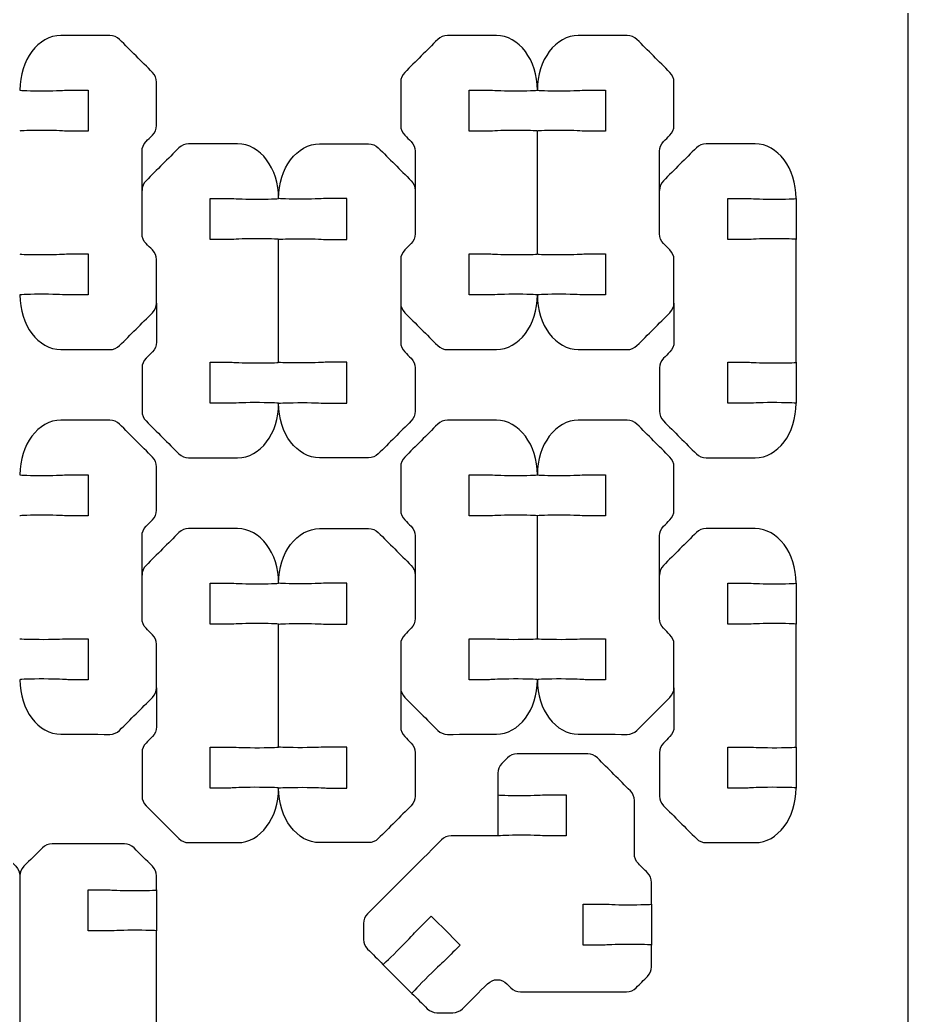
# Model space of a CAD drawing. Extents: x 0 to 400, y 230 to 450.
# Drawn here: x 200 to 265, y 297.5 to 370.4 of the extents above; entities that cross this region are included whole.
import ezdxf

# ---------------------------------------------------------------- set-up
doc = ezdxf.new("R2010")
doc.units = 0
doc.header["$MEASUREMENT"] = 0
doc.layers.add('DEFAULT', color=18, linetype='CONTINUOUS')

msp = doc.modelspace()

# ---------------------------------------------------------------- linework, layer by layer
at = {"layer": 'DEFAULT', "color": 1}
for points in [[(256.801, 357.329), (256.801, 354.329)], [(256.801, 345.331), (256.801, 342.331)], [(256.801, 329.155), (256.801, 326.155)], [(256.801, 317.157), (256.801, 314.157)], [(234.97, 313.656), (234.97, 310.656)], [(209.998, 306.691), (209.998, 303.691)], [(246.224, 305.655), (246.224, 302.655)], [(226.57, 301.239), (228.691, 299.118)]]:
    msp.add_lwpolyline(points, dxfattribs=at)
for points, knots in [([(135, 242), (135, 307.333), (135, 372.667), (135, 438), (135, 444.627), (140.372, 450), (147, 450), (182.333, 450), (217.667, 450), (253, 450), (259.628, 450), (265, 444.627), (265, 438), (265, 372.667), (265, 307.333), (265, 242), (265, 235.373), (259.628, 230), (253, 230), (217.667, 230), (182.333, 230), (147, 230), (140.372, 230), (135, 235.373), (135, 242)], [0, 0, 0, 0, 555.591, 555.591, 555.591, 556.591, 556.591, 556.591, 857.063, 857.063, 857.063, 858.063, 858.063, 858.063, 1413.654, 1413.654, 1413.654, 1414.654, 1414.654, 1414.654, 1715.126, 1715.126, 1715.126, 1716.126, 1716.126, 1716.126, 1716.126]), ([(200, 353.267), (200, 353.239), (200.783, 353.217), (201.75, 353.217), (202.716, 353.217), (203.288, 353.267), (203.5, 353.267), (203.999, 353.267), (204.499, 353.267), (204.999, 353.267), (204.999, 352.266), (204.999, 351.265), (204.999, 350.265), (204.499, 350.265), (203.999, 350.265), (203.5, 350.265), (203.288, 350.265), (202.716, 350.314), (201.75, 350.314), (200.783, 350.314), (200, 350.293), (200, 350.265), (200, 348.053), (201.341, 346.268), (202.999, 346.264), (203.876, 346.264), (205.519, 346.261), (206.585, 346.261), (206.85, 346.261), (207.105, 346.366), (207.292, 346.554), (208.096, 347.358), (208.901, 348.162), (209.705, 348.966), (209.892, 349.154), (209.998, 349.408), (209.998, 349.673), (209.998, 350.733), (209.998, 351.793), (209.998, 352.853), (209.998, 353.118), (209.892, 353.372), (209.705, 353.56), (209.546, 353.718), (209.387, 353.877), (209.229, 354.036), (209.041, 354.223), (208.936, 354.478), (208.936, 354.743), (208.936, 356.757), (208.936, 358.772), (208.936, 360.787), (208.936, 361.052), (209.041, 361.306), (209.229, 361.494), (209.387, 361.652), (209.546, 361.811), (209.705, 361.97), (209.892, 362.157), (209.998, 362.412), (209.998, 362.677), (209.998, 363.735), (209.998, 364.794), (209.998, 365.853), (209.998, 366.118), (209.892, 366.372), (209.705, 366.56), (208.901, 367.364), (208.096, 368.168), (207.292, 368.973), (207.105, 369.16), (206.85, 369.265), (206.585, 369.265), (205.389, 369.265), (204.194, 369.265), (202.999, 369.265), (201.341, 369.265), (200, 367.477), (200, 365.265), (200, 365.237), (200.783, 365.215), (201.75, 365.215), (202.716, 365.215), (203.288, 365.265), (203.5, 365.265), (203.999, 365.265), (204.499, 365.265), (204.999, 365.265), (204.999, 364.264), (204.999, 363.263), (204.999, 362.263), (204.499, 362.263), (203.999, 362.263), (203.5, 362.263), (203.288, 362.263), (202.716, 362.312), (201.75, 362.312), (200.783, 362.312), (200, 362.291), (200, 362.263)], [0, 0, 0, 0, 1, 1, 1, 2, 2, 2, 6.25, 6.25, 6.25, 14.76, 14.76, 14.76, 19.01, 19.01, 19.01, 20.01, 20.01, 20.01, 21.01, 21.01, 21.01, 22.01, 22.01, 22.01, 23.01, 23.01, 23.01, 24.01, 24.01, 24.01, 33.681807, 33.681807, 33.681807, 34.681807, 34.681807, 34.681807, 43.693807, 43.693807, 43.693807, 44.693807, 44.693807, 44.693807, 46.602995, 46.602995, 46.602995, 47.602995, 47.602995, 47.602995, 64.734995, 64.734995, 64.734995, 65.734995, 65.734995, 65.734995, 67.644183, 67.644183, 67.644183, 68.644183, 68.644183, 68.644183, 77.646183, 77.646183, 77.646183, 78.646183, 78.646183, 78.646183, 88.319404, 88.319404, 88.319404, 89.319404, 89.319404, 89.319404, 99.485404, 99.485404, 99.485404, 100.485404, 100.485404, 100.485404, 101.485404, 101.485404, 101.485404, 102.485404, 102.485404, 102.485404, 106.735404, 106.735404, 106.735404, 115.245404, 115.245404, 115.245404, 119.495404, 119.495404, 119.495404, 120.495404, 120.495404, 120.495404, 121.495404, 121.495404, 121.495404, 121.495404]), ([(230.575, 368.972), (230.763, 369.16), (231.017, 369.265), (231.282, 369.265), (232.478, 369.265), (233.673, 369.265), (234.868, 369.265), (236.526, 369.265), (237.867, 367.477), (237.867, 365.265), (237.867, 365.237), (237.084, 365.215), (236.117, 365.215), (235.151, 365.215), (234.579, 365.265), (234.367, 365.265), (233.868, 365.265), (233.368, 365.265), (232.868, 365.265), (232.868, 364.264), (232.868, 363.263), (232.868, 362.263), (233.368, 362.263), (233.868, 362.263), (234.367, 362.263), (234.579, 362.263), (235.151, 362.312), (236.117, 362.312), (237.084, 362.312), (237.867, 362.291), (237.867, 362.263), (237.867, 359.264), (237.867, 356.265), (237.867, 353.267), (237.867, 353.239), (237.084, 353.217), (236.117, 353.217), (235.151, 353.217), (234.579, 353.267), (234.367, 353.267), (233.868, 353.267), (233.368, 353.267), (232.868, 353.267), (232.868, 352.266), (232.868, 351.265), (232.868, 350.265), (233.368, 350.265), (233.868, 350.265), (234.367, 350.265), (234.579, 350.265), (235.151, 350.314), (236.117, 350.314), (237.084, 350.314), (237.867, 350.293), (237.867, 350.265), (237.867, 348.053), (236.526, 346.268), (234.868, 346.264), (233.991, 346.264), (232.348, 346.261), (231.282, 346.261), (231.017, 346.261), (230.763, 346.366), (230.575, 346.554), (229.771, 347.358), (228.967, 348.162), (228.162, 348.966), (227.975, 349.154), (227.869, 349.408), (227.869, 349.673), (227.869, 350.733), (227.869, 351.793), (227.869, 352.853), (227.869, 353.118), (227.975, 353.372), (228.162, 353.56), (228.321, 353.718), (228.48, 353.877), (228.638, 354.036), (228.826, 354.223), (228.931, 354.477), (228.931, 354.743), (228.931, 356.757), (228.931, 358.772), (228.931, 360.787), (228.931, 361.052), (228.826, 361.306), (228.638, 361.494), (228.48, 361.652), (228.321, 361.811), (228.162, 361.97), (227.975, 362.157), (227.869, 362.411), (227.869, 362.677), (227.869, 363.735), (227.869, 364.794), (227.869, 365.852), (227.869, 366.118), (227.975, 366.372), (228.162, 366.56), (228.967, 367.364), (229.771, 368.168), (230.575, 368.972)], [9.671807, 9.671807, 9.671807, 9.671807, 10.671807, 10.671807, 10.671807, 20.837807, 20.837807, 20.837807, 21.837807, 21.837807, 21.837807, 22.837807, 22.837807, 22.837807, 23.837807, 23.837807, 23.837807, 28.087807, 28.087807, 28.087807, 36.597807, 36.597807, 36.597807, 40.847807, 40.847807, 40.847807, 41.847807, 41.847807, 41.847807, 42.847807, 42.847807, 42.847807, 68.347807, 68.347807, 68.347807, 69.347807, 69.347807, 69.347807, 70.347807, 70.347807, 70.347807, 74.597807, 74.597807, 74.597807, 83.107807, 83.107807, 83.107807, 87.357807, 87.357807, 87.357807, 88.357807, 88.357807, 88.357807, 89.357807, 89.357807, 89.357807, 90.357807, 90.357807, 90.357807, 91.357807, 91.357807, 91.357807, 92.357807, 92.357807, 92.357807, 102.029613, 102.029613, 102.029613, 103.029613, 103.029613, 103.029613, 112.041613, 112.041613, 112.041613, 113.041613, 113.041613, 113.041613, 114.950094, 114.950094, 114.950094, 115.950094, 115.950094, 115.950094, 133.082094, 133.082094, 133.082094, 134.082094, 134.082094, 134.082094, 135.990576, 135.990576, 135.990576, 136.990576, 136.990576, 136.990576, 145.992576, 145.992576, 145.992576, 146.992576, 146.992576, 146.992576, 156.664382, 156.664382, 156.664382, 156.664382]), ([(237.867, 353.267), (237.867, 353.239), (238.65, 353.217), (239.617, 353.217), (240.584, 353.217), (241.155, 353.267), (241.367, 353.267), (241.866, 353.267), (242.366, 353.267), (242.866, 353.267), (242.866, 352.266), (242.866, 351.265), (242.866, 350.265), (242.366, 350.265), (241.866, 350.265), (241.367, 350.265), (241.155, 350.265), (240.584, 350.314), (239.617, 350.314), (238.65, 350.314), (237.867, 350.293), (237.867, 350.265), (237.867, 348.053), (239.208, 346.268), (240.866, 346.264), (241.743, 346.264), (243.386, 346.261), (244.452, 346.261), (244.717, 346.261), (244.972, 346.366), (245.159, 346.554), (245.964, 347.358), (246.768, 348.162), (247.572, 348.966), (247.759, 349.154), (247.865, 349.408), (247.865, 349.673), (247.865, 350.733), (247.865, 351.793), (247.865, 352.853), (247.865, 353.118), (247.759, 353.372), (247.572, 353.56), (247.413, 353.718), (247.255, 353.877), (247.096, 354.036), (246.908, 354.223), (246.803, 354.478), (246.803, 354.743), (246.803, 356.757), (246.803, 358.772), (246.803, 360.787), (246.803, 361.052), (246.908, 361.306), (247.096, 361.494), (247.255, 361.652), (247.413, 361.811), (247.572, 361.97), (247.759, 362.157), (247.865, 362.412), (247.865, 362.677), (247.865, 363.735), (247.865, 364.794), (247.865, 365.853), (247.865, 366.118), (247.759, 366.372), (247.572, 366.56), (246.768, 367.364), (245.963, 368.168), (245.159, 368.973), (244.972, 369.16), (244.717, 369.265), (244.452, 369.265), (243.257, 369.265), (242.061, 369.265), (240.866, 369.265), (239.208, 369.265), (237.867, 367.477), (237.867, 365.265), (237.867, 365.237), (238.65, 365.215), (239.617, 365.215), (240.584, 365.215), (241.155, 365.265), (241.367, 365.265), (241.866, 365.265), (242.366, 365.265), (242.866, 365.265), (242.866, 364.264), (242.866, 363.263), (242.866, 362.263), (242.366, 362.263), (241.866, 362.263), (241.367, 362.263), (241.155, 362.263), (240.584, 362.312), (239.617, 362.312), (238.65, 362.312), (237.867, 362.291), (237.867, 362.263)], [0, 0, 0, 0, 1, 1, 1, 2, 2, 2, 6.25, 6.25, 6.25, 14.76, 14.76, 14.76, 19.01, 19.01, 19.01, 20.01, 20.01, 20.01, 21.01, 21.01, 21.01, 22.01, 22.01, 22.01, 23.01, 23.01, 23.01, 24.01, 24.01, 24.01, 33.681807, 33.681807, 33.681807, 34.681807, 34.681807, 34.681807, 43.693807, 43.693807, 43.693807, 44.693807, 44.693807, 44.693807, 46.602995, 46.602995, 46.602995, 47.602995, 47.602995, 47.602995, 64.734995, 64.734995, 64.734995, 65.734995, 65.734995, 65.734995, 67.644183, 67.644183, 67.644183, 68.644183, 68.644183, 68.644183, 77.646183, 77.646183, 77.646183, 78.646183, 78.646183, 78.646183, 88.319404, 88.319404, 88.319404, 89.319404, 89.319404, 89.319404, 99.485404, 99.485404, 99.485404, 100.485404, 100.485404, 100.485404, 101.485404, 101.485404, 101.485404, 102.485404, 102.485404, 102.485404, 106.735404, 106.735404, 106.735404, 115.245404, 115.245404, 115.245404, 119.495404, 119.495404, 119.495404, 120.495404, 120.495404, 120.495404, 121.495404, 121.495404, 121.495404, 121.495404]), ([(218.934, 354.329), (218.934, 354.357), (218.15, 354.378), (217.184, 354.378), (216.217, 354.378), (215.646, 354.329), (215.434, 354.329), (214.559, 354.329), (213.935, 354.329), (213.935, 354.329), (213.935, 355.329), (213.935, 356.33), (213.935, 357.331), (213.935, 357.331), (214.559, 357.331), (215.434, 357.331), (215.646, 357.331), (216.217, 357.281), (217.184, 357.281), (218.15, 357.281), (218.934, 357.303), (218.934, 357.331), (218.934, 359.543), (217.593, 361.328), (215.935, 361.331), (215.058, 361.331), (213.414, 361.334), (212.349, 361.335), (212.084, 361.335), (211.829, 361.229), (211.641, 361.042), (210.837, 360.238), (210.033, 359.433), (209.229, 358.629), (209.041, 358.442), (208.936, 358.187), (208.936, 357.922)], [0, 0, 0, 0, 1, 1, 1, 2, 2, 2, 3, 3, 3, 11.51, 11.51, 11.51, 12.51, 12.51, 12.51, 13.51, 13.51, 13.51, 14.51, 14.51, 14.51, 15.51, 15.51, 15.51, 16.51, 16.51, 16.51, 17.51, 17.51, 17.51, 27.181807, 27.181807, 27.181807, 28.181807, 28.181807, 28.181807, 28.181807]), ([(227.869, 349.673), (227.869, 348.719), (227.869, 347.764), (227.869, 346.809), (227.869, 346.544), (227.975, 346.289), (228.162, 346.102), (228.321, 345.943), (228.48, 345.784), (228.638, 345.626), (228.826, 345.438), (228.931, 345.184), (228.931, 344.919), (228.931, 343.86), (228.931, 342.802), (228.931, 341.743), (228.931, 341.478), (228.826, 341.223), (228.638, 341.036), (227.834, 340.232), (227.03, 339.427), (226.225, 338.623), (226.038, 338.436), (225.784, 338.33), (225.519, 338.33), (224.323, 338.33), (223.128, 338.33), (221.932, 338.33), (220.274, 338.33), (218.934, 340.119), (218.934, 342.331), (218.934, 342.359), (219.717, 342.38), (220.683, 342.38), (221.65, 342.38), (222.221, 342.331), (222.433, 342.331), (223.308, 342.331), (223.932, 342.331), (223.932, 342.331), (223.932, 343.331), (223.932, 344.332), (223.932, 345.333), (223.932, 345.333), (223.308, 345.333), (222.433, 345.333), (222.221, 345.333), (221.65, 345.284), (220.683, 345.284), (219.717, 345.284), (218.934, 345.305), (218.934, 345.333), (218.934, 348.332), (218.934, 351.33), (218.934, 354.329), (218.934, 354.357), (219.717, 354.378), (220.683, 354.378), (221.65, 354.378), (222.221, 354.329), (222.433, 354.329), (223.308, 354.329), (223.932, 354.329), (223.932, 354.329), (223.932, 355.329), (223.932, 356.33), (223.932, 357.331), (223.932, 357.331), (223.308, 357.331), (222.433, 357.331), (222.221, 357.331), (221.65, 357.281), (220.683, 357.281), (219.717, 357.281), (218.934, 357.303), (218.934, 357.331), (218.934, 359.543), (220.274, 361.328), (221.932, 361.331), (222.81, 361.331), (224.453, 361.334), (225.518, 361.335), (225.784, 361.335), (226.038, 361.229), (226.226, 361.042), (227.03, 360.238), (227.834, 359.433), (228.638, 358.629), (228.826, 358.442), (228.931, 358.187), (228.931, 357.922)], [0, 0, 0, 0, 8.12, 8.12, 8.12, 9.12, 9.12, 9.12, 11.029188, 11.029188, 11.029188, 12.029188, 12.029188, 12.029188, 21.031188, 21.031188, 21.031188, 22.031188, 22.031188, 22.031188, 31.704409, 31.704409, 31.704409, 32.704409, 32.704409, 32.704409, 42.870409, 42.870409, 42.870409, 43.870409, 43.870409, 43.870409, 44.870409, 44.870409, 44.870409, 45.870409, 45.870409, 45.870409, 46.870409, 46.870409, 46.870409, 55.380409, 55.380409, 55.380409, 56.380409, 56.380409, 56.380409, 57.380409, 57.380409, 57.380409, 58.380409, 58.380409, 58.380409, 83.880409, 83.880409, 83.880409, 84.880409, 84.880409, 84.880409, 85.880409, 85.880409, 85.880409, 86.880409, 86.880409, 86.880409, 95.390409, 95.390409, 95.390409, 96.390409, 96.390409, 96.390409, 97.390409, 97.390409, 97.390409, 98.390409, 98.390409, 98.390409, 99.390409, 99.390409, 99.390409, 100.390409, 100.390409, 100.390409, 101.390409, 101.390409, 101.390409, 111.062216, 111.062216, 111.062216, 112.062216, 112.062216, 112.062216, 112.062216]), ([(247.865, 349.673), (247.865, 348.719), (247.865, 347.764), (247.865, 346.809), (247.865, 346.544), (247.759, 346.289), (247.572, 346.102), (247.413, 345.943), (247.255, 345.784), (247.096, 345.626), (246.908, 345.438), (246.803, 345.184), (246.803, 344.919), (246.803, 343.86), (246.803, 342.802), (246.803, 341.743), (246.803, 341.478), (246.908, 341.223), (247.096, 341.036), (247.9, 340.232), (248.704, 339.427), (249.509, 338.623), (249.696, 338.436), (249.95, 338.33), (250.216, 338.33), (251.411, 338.33), (252.607, 338.33), (253.802, 338.33), (255.46, 338.33), (256.801, 340.119), (256.801, 342.331), (256.801, 342.359), (256.018, 342.38), (255.051, 342.38), (254.084, 342.38), (253.513, 342.331), (253.301, 342.331), (252.426, 342.331), (251.802, 342.331), (251.802, 342.331), (251.802, 343.331), (251.802, 344.332), (251.802, 345.333), (251.802, 345.333), (252.426, 345.333), (253.301, 345.333), (253.513, 345.333), (254.084, 345.284), (255.051, 345.284), (256.018, 345.284), (256.801, 345.305), (256.801, 345.333), (256.801, 348.332), (256.801, 351.33), (256.801, 354.329), (256.801, 354.357), (256.018, 354.378), (255.051, 354.378), (254.084, 354.378), (253.513, 354.329), (253.301, 354.329), (252.426, 354.329), (251.802, 354.329), (251.802, 354.329), (251.802, 355.329), (251.802, 356.33), (251.802, 357.331), (251.802, 357.331), (252.426, 357.331), (253.301, 357.331), (253.513, 357.331), (254.084, 357.281), (255.051, 357.281), (256.018, 357.281), (256.801, 357.303), (256.801, 357.331), (256.801, 359.543), (255.46, 361.328), (253.802, 361.331), (252.925, 361.331), (251.282, 361.334), (250.216, 361.335), (249.951, 361.335), (249.696, 361.229), (249.508, 361.042), (248.704, 360.238), (247.9, 359.433), (247.096, 358.629), (246.908, 358.442), (246.803, 358.187), (246.803, 357.922)], [0, 0, 0, 0, 8.12, 8.12, 8.12, 9.12, 9.12, 9.12, 11.029188, 11.029188, 11.029188, 12.029188, 12.029188, 12.029188, 21.031188, 21.031188, 21.031188, 22.031188, 22.031188, 22.031188, 31.704409, 31.704409, 31.704409, 32.704409, 32.704409, 32.704409, 42.870409, 42.870409, 42.870409, 43.870409, 43.870409, 43.870409, 44.870409, 44.870409, 44.870409, 45.870409, 45.870409, 45.870409, 46.870409, 46.870409, 46.870409, 55.380409, 55.380409, 55.380409, 56.380409, 56.380409, 56.380409, 57.380409, 57.380409, 57.380409, 58.380409, 58.380409, 58.380409, 83.880409, 83.880409, 83.880409, 84.880409, 84.880409, 84.880409, 85.880409, 85.880409, 85.880409, 86.880409, 86.880409, 86.880409, 95.390409, 95.390409, 95.390409, 96.390409, 96.390409, 96.390409, 97.390409, 97.390409, 97.390409, 98.390409, 98.390409, 98.390409, 99.390409, 99.390409, 99.390409, 100.390409, 100.390409, 100.390409, 101.390409, 101.390409, 101.390409, 111.062216, 111.062216, 111.062216, 112.062216, 112.062216, 112.062216, 112.062216]), ([(209.998, 349.673), (209.998, 348.719), (209.998, 347.764), (209.998, 346.809), (209.998, 346.544), (209.892, 346.289), (209.705, 346.102), (209.546, 345.943), (209.387, 345.784), (209.229, 345.626), (209.041, 345.438), (208.936, 345.184), (208.936, 344.919), (208.936, 343.86), (208.936, 342.802), (208.936, 341.743), (208.936, 341.478), (209.041, 341.223), (209.229, 341.036), (210.033, 340.232), (210.837, 339.427), (211.642, 338.623), (211.829, 338.436), (212.083, 338.33), (212.349, 338.33), (213.544, 338.33), (214.74, 338.33), (215.935, 338.33), (217.593, 338.33), (218.934, 340.119), (218.934, 342.331), (218.934, 342.359), (218.15, 342.38), (217.184, 342.38), (216.217, 342.38), (215.646, 342.331), (215.434, 342.331), (214.559, 342.331), (213.935, 342.331), (213.935, 342.331), (213.935, 343.331), (213.935, 344.332), (213.935, 345.333), (213.935, 345.333), (214.559, 345.333), (215.434, 345.333), (215.646, 345.333), (216.217, 345.284), (217.184, 345.284), (218.15, 345.284), (218.934, 345.305), (218.934, 345.333)], [0, 0, 0, 0, 8.12, 8.12, 8.12, 9.12, 9.12, 9.12, 11.029188, 11.029188, 11.029188, 12.029188, 12.029188, 12.029188, 21.031188, 21.031188, 21.031188, 22.031188, 22.031188, 22.031188, 31.704409, 31.704409, 31.704409, 32.704409, 32.704409, 32.704409, 42.870409, 42.870409, 42.870409, 43.870409, 43.870409, 43.870409, 44.870409, 44.870409, 44.870409, 45.870409, 45.870409, 45.870409, 46.870409, 46.870409, 46.870409, 55.380409, 55.380409, 55.380409, 56.380409, 56.380409, 56.380409, 57.380409, 57.380409, 57.380409, 58.380409, 58.380409, 58.380409, 58.380409]), ([(200, 325.093), (200, 325.065), (200.783, 325.044), (201.75, 325.044), (202.716, 325.044), (203.288, 325.093), (203.5, 325.093), (203.999, 325.093), (204.499, 325.093), (204.999, 325.093), (204.999, 324.093), (204.999, 323.092), (204.999, 322.091), (204.499, 322.091), (203.999, 322.091), (203.5, 322.091), (203.288, 322.091), (202.716, 322.141), (201.75, 322.141), (200.783, 322.141), (200, 322.119), (200, 322.091), (200, 319.879), (201.341, 318.094), (202.999, 318.091), (203.876, 318.091), (205.519, 318.088), (206.585, 318.087), (206.85, 318.087), (207.105, 318.193), (207.292, 318.38), (208.096, 319.185), (208.901, 319.989), (209.705, 320.793), (209.892, 320.98), (209.998, 321.235), (209.998, 321.5), (209.998, 322.56), (209.998, 323.619), (209.998, 324.679), (209.998, 324.944), (209.892, 325.199), (209.705, 325.386), (209.546, 325.545), (209.387, 325.704), (209.229, 325.862), (209.041, 326.05), (208.936, 326.304), (208.936, 326.569), (208.936, 328.584), (208.936, 330.599), (208.936, 332.613), (208.936, 332.878), (209.041, 333.133), (209.229, 333.32), (209.387, 333.479), (209.546, 333.638), (209.705, 333.796), (209.892, 333.984), (209.998, 334.238), (209.998, 334.503), (209.998, 335.562), (209.998, 336.62), (209.998, 337.679), (209.998, 337.944), (209.892, 338.199), (209.705, 338.386), (208.901, 339.19), (208.096, 339.995), (207.292, 340.799), (207.105, 340.986), (206.85, 341.092), (206.585, 341.092), (205.389, 341.092), (204.194, 341.092), (202.999, 341.092), (201.341, 341.092), (200, 339.303), (200, 337.091), (200, 337.063), (200.783, 337.042), (201.75, 337.042), (202.716, 337.042), (203.288, 337.091), (203.5, 337.091), (203.999, 337.091), (204.499, 337.091), (204.999, 337.091), (204.999, 336.091), (204.999, 335.09), (204.999, 334.089), (204.499, 334.089), (203.999, 334.089), (203.5, 334.089), (203.288, 334.089), (202.716, 334.139), (201.75, 334.139), (200.783, 334.139), (200, 334.117), (200, 334.089)], [0, 0, 0, 0, 1, 1, 1, 2, 2, 2, 6.25, 6.25, 6.25, 14.76, 14.76, 14.76, 19.01, 19.01, 19.01, 20.01, 20.01, 20.01, 21.01, 21.01, 21.01, 22.01, 22.01, 22.01, 23.01, 23.01, 23.01, 24.01, 24.01, 24.01, 33.681807, 33.681807, 33.681807, 34.681807, 34.681807, 34.681807, 43.693807, 43.693807, 43.693807, 44.693807, 44.693807, 44.693807, 46.602995, 46.602995, 46.602995, 47.602995, 47.602995, 47.602995, 64.734995, 64.734995, 64.734995, 65.734995, 65.734995, 65.734995, 67.644183, 67.644183, 67.644183, 68.644183, 68.644183, 68.644183, 77.646183, 77.646183, 77.646183, 78.646183, 78.646183, 78.646183, 88.319404, 88.319404, 88.319404, 89.319404, 89.319404, 89.319404, 99.485404, 99.485404, 99.485404, 100.485404, 100.485404, 100.485404, 101.485404, 101.485404, 101.485404, 102.485404, 102.485404, 102.485404, 106.735404, 106.735404, 106.735404, 115.245404, 115.245404, 115.245404, 119.495404, 119.495404, 119.495404, 120.495404, 120.495404, 120.495404, 121.495404, 121.495404, 121.495404, 121.495404]), ([(230.575, 340.799), (230.763, 340.987), (231.017, 341.092), (231.282, 341.092), (232.478, 341.092), (233.673, 341.092), (234.868, 341.092), (236.526, 341.092), (237.867, 339.303), (237.867, 337.091), (237.867, 337.063), (237.084, 337.042), (236.117, 337.042), (235.151, 337.042), (234.579, 337.091), (234.367, 337.091), (233.868, 337.091), (233.368, 337.091), (232.868, 337.091), (232.868, 336.091), (232.868, 335.09), (232.868, 334.089), (233.368, 334.089), (233.868, 334.089), (234.367, 334.089), (234.579, 334.089), (235.151, 334.138), (236.117, 334.138), (237.084, 334.138), (237.867, 334.117), (237.867, 334.089), (237.867, 331.09), (237.867, 328.092), (237.867, 325.093), (237.867, 325.065), (237.084, 325.044), (236.117, 325.044), (235.151, 325.044), (234.579, 325.093), (234.367, 325.093), (233.868, 325.093), (233.368, 325.093), (232.868, 325.093), (232.868, 324.093), (232.868, 323.092), (232.868, 322.091), (233.368, 322.091), (233.868, 322.091), (234.367, 322.091), (234.579, 322.091), (235.151, 322.141), (236.117, 322.141), (237.084, 322.141), (237.867, 322.119), (237.867, 322.091), (237.867, 319.879), (236.526, 318.094), (234.868, 318.091), (233.991, 318.091), (232.348, 318.088), (231.282, 318.087), (231.017, 318.087), (230.763, 318.193), (230.575, 318.38), (229.771, 319.184), (228.967, 319.989), (228.162, 320.793), (227.975, 320.981), (227.869, 321.235), (227.869, 321.5), (227.869, 322.56), (227.869, 323.619), (227.869, 324.679), (227.869, 324.944), (227.975, 325.199), (228.162, 325.386), (228.321, 325.545), (228.48, 325.704), (228.638, 325.862), (228.826, 326.05), (228.931, 326.304), (228.931, 326.569), (228.931, 328.584), (228.931, 330.598), (228.931, 332.613), (228.931, 332.878), (228.826, 333.133), (228.638, 333.32), (228.48, 333.479), (228.321, 333.638), (228.162, 333.796), (227.975, 333.984), (227.869, 334.238), (227.869, 334.503), (227.869, 335.562), (227.869, 336.62), (227.869, 337.679), (227.869, 337.944), (227.975, 338.199), (228.162, 338.386), (228.967, 339.19), (229.771, 339.995), (230.575, 340.799)], [9.671807, 9.671807, 9.671807, 9.671807, 10.671807, 10.671807, 10.671807, 20.837807, 20.837807, 20.837807, 21.837807, 21.837807, 21.837807, 22.837807, 22.837807, 22.837807, 23.837807, 23.837807, 23.837807, 28.087807, 28.087807, 28.087807, 36.597807, 36.597807, 36.597807, 40.847807, 40.847807, 40.847807, 41.847807, 41.847807, 41.847807, 42.847807, 42.847807, 42.847807, 68.347807, 68.347807, 68.347807, 69.347807, 69.347807, 69.347807, 70.347807, 70.347807, 70.347807, 74.597807, 74.597807, 74.597807, 83.107807, 83.107807, 83.107807, 87.357807, 87.357807, 87.357807, 88.357807, 88.357807, 88.357807, 89.357807, 89.357807, 89.357807, 90.357807, 90.357807, 90.357807, 91.357807, 91.357807, 91.357807, 92.357807, 92.357807, 92.357807, 102.029613, 102.029613, 102.029613, 103.029613, 103.029613, 103.029613, 112.041613, 112.041613, 112.041613, 113.041613, 113.041613, 113.041613, 114.950094, 114.950094, 114.950094, 115.950094, 115.950094, 115.950094, 133.082094, 133.082094, 133.082094, 134.082094, 134.082094, 134.082094, 135.990576, 135.990576, 135.990576, 136.990576, 136.990576, 136.990576, 145.992576, 145.992576, 145.992576, 146.992576, 146.992576, 146.992576, 156.664382, 156.664382, 156.664382, 156.664382]), ([(237.867, 325.093), (237.867, 325.065), (238.65, 325.044), (239.617, 325.044), (240.584, 325.044), (241.155, 325.093), (241.367, 325.093), (241.866, 325.093), (242.366, 325.093), (242.866, 325.093), (242.866, 324.093), (242.866, 323.092), (242.866, 322.091), (242.366, 322.091), (241.866, 322.091), (241.367, 322.091), (241.155, 322.091), (240.584, 322.141), (239.617, 322.141), (238.65, 322.141), (237.867, 322.119), (237.867, 322.091), (237.867, 319.879), (239.208, 318.094), (240.866, 318.091), (241.743, 318.091), (243.386, 318.088), (244.452, 318.087), (244.717, 318.087), (244.972, 318.193), (245.159, 318.38), (245.964, 319.185), (246.768, 319.989), (247.572, 320.793), (247.759, 320.98), (247.865, 321.235), (247.865, 321.5), (247.865, 322.56), (247.865, 323.619), (247.865, 324.679), (247.865, 324.944), (247.759, 325.199), (247.572, 325.386), (247.413, 325.545), (247.255, 325.704), (247.096, 325.862), (246.908, 326.05), (246.803, 326.304), (246.803, 326.569), (246.803, 328.584), (246.803, 330.599), (246.803, 332.613), (246.803, 332.878), (246.908, 333.133), (247.096, 333.32), (247.255, 333.479), (247.413, 333.638), (247.572, 333.796), (247.759, 333.984), (247.865, 334.238), (247.865, 334.503), (247.865, 335.562), (247.865, 336.62), (247.865, 337.679), (247.865, 337.944), (247.759, 338.199), (247.572, 338.386), (246.768, 339.19), (245.963, 339.995), (245.159, 340.799), (244.972, 340.986), (244.717, 341.092), (244.452, 341.092), (243.257, 341.092), (242.061, 341.092), (240.866, 341.092), (239.208, 341.092), (237.867, 339.303), (237.867, 337.091), (237.867, 337.063), (238.65, 337.042), (239.617, 337.042), (240.584, 337.042), (241.155, 337.091), (241.367, 337.091), (241.866, 337.091), (242.366, 337.091), (242.866, 337.091), (242.866, 336.091), (242.866, 335.09), (242.866, 334.089), (242.366, 334.089), (241.866, 334.089), (241.367, 334.089), (241.155, 334.089), (240.584, 334.139), (239.617, 334.139), (238.65, 334.139), (237.867, 334.117), (237.867, 334.089)], [0, 0, 0, 0, 1, 1, 1, 2, 2, 2, 6.25, 6.25, 6.25, 14.76, 14.76, 14.76, 19.01, 19.01, 19.01, 20.01, 20.01, 20.01, 21.01, 21.01, 21.01, 22.01, 22.01, 22.01, 23.01, 23.01, 23.01, 24.01, 24.01, 24.01, 33.681807, 33.681807, 33.681807, 34.681807, 34.681807, 34.681807, 43.693807, 43.693807, 43.693807, 44.693807, 44.693807, 44.693807, 46.602995, 46.602995, 46.602995, 47.602995, 47.602995, 47.602995, 64.734995, 64.734995, 64.734995, 65.734995, 65.734995, 65.734995, 67.644183, 67.644183, 67.644183, 68.644183, 68.644183, 68.644183, 77.646183, 77.646183, 77.646183, 78.646183, 78.646183, 78.646183, 88.319404, 88.319404, 88.319404, 89.319404, 89.319404, 89.319404, 99.485404, 99.485404, 99.485404, 100.485404, 100.485404, 100.485404, 101.485404, 101.485404, 101.485404, 102.485404, 102.485404, 102.485404, 106.735404, 106.735404, 106.735404, 115.245404, 115.245404, 115.245404, 119.495404, 119.495404, 119.495404, 120.495404, 120.495404, 120.495404, 121.495404, 121.495404, 121.495404, 121.495404]), ([(218.934, 326.155), (218.934, 326.183), (218.15, 326.205), (217.184, 326.205), (216.217, 326.205), (215.646, 326.155), (215.434, 326.155), (214.559, 326.155), (213.935, 326.155), (213.935, 326.155), (213.935, 327.156), (213.935, 328.157), (213.935, 329.157), (213.935, 329.157), (214.559, 329.157), (215.434, 329.157), (215.646, 329.157), (216.217, 329.108), (217.184, 329.108), (218.15, 329.108), (218.934, 329.129), (218.934, 329.157), (218.934, 331.369), (217.593, 333.154), (215.935, 333.158), (215.058, 333.158), (213.414, 333.161), (212.349, 333.161), (212.084, 333.161), (211.829, 333.056), (211.641, 332.868), (210.837, 332.064), (210.033, 331.26), (209.229, 330.456), (209.041, 330.268), (208.936, 330.014), (208.936, 329.749)], [0, 0, 0, 0, 1, 1, 1, 2, 2, 2, 3, 3, 3, 11.51, 11.51, 11.51, 12.51, 12.51, 12.51, 13.51, 13.51, 13.51, 14.51, 14.51, 14.51, 15.51, 15.51, 15.51, 16.51, 16.51, 16.51, 17.51, 17.51, 17.51, 27.181807, 27.181807, 27.181807, 28.181807, 28.181807, 28.181807, 28.181807]), ([(227.869, 321.5), (227.869, 320.545), (227.869, 319.59), (227.869, 318.635), (227.869, 318.37), (227.975, 318.116), (228.162, 317.928), (228.321, 317.77), (228.48, 317.611), (228.638, 317.452), (228.826, 317.265), (228.931, 317.011), (228.931, 316.745), (228.931, 315.687), (228.931, 314.628), (228.931, 313.57), (228.931, 313.304), (228.826, 313.05), (228.638, 312.863), (227.834, 312.058), (227.03, 311.254), (226.225, 310.45), (226.038, 310.262), (225.784, 310.157), (225.519, 310.157), (224.323, 310.157), (223.128, 310.157), (221.932, 310.157), (220.274, 310.157), (218.934, 311.945), (218.934, 314.157), (218.934, 314.185), (219.717, 314.207), (220.683, 314.207), (221.65, 314.207), (222.221, 314.157), (222.433, 314.157), (223.308, 314.157), (223.932, 314.157), (223.932, 314.157), (223.932, 315.158), (223.932, 316.159), (223.932, 317.159), (223.932, 317.159), (223.308, 317.159), (222.433, 317.159), (222.221, 317.159), (221.65, 317.11), (220.683, 317.11), (219.717, 317.11), (218.934, 317.131), (218.934, 317.159), (218.934, 320.158), (218.934, 323.157), (218.934, 326.155), (218.934, 326.183), (219.717, 326.205), (220.683, 326.205), (221.65, 326.205), (222.221, 326.155), (222.433, 326.155), (223.308, 326.155), (223.932, 326.155), (223.932, 326.155), (223.932, 327.156), (223.932, 328.157), (223.932, 329.157), (223.932, 329.157), (223.308, 329.157), (222.433, 329.157), (222.221, 329.157), (221.65, 329.108), (220.683, 329.108), (219.717, 329.108), (218.934, 329.129), (218.934, 329.157), (218.934, 331.369), (220.274, 333.154), (221.932, 333.158), (222.81, 333.158), (224.453, 333.161), (225.518, 333.161), (225.784, 333.161), (226.038, 333.056), (226.226, 332.868), (227.03, 332.064), (227.834, 331.26), (228.638, 330.456), (228.826, 330.268), (228.931, 330.014), (228.931, 329.749)], [0, 0, 0, 0, 8.12, 8.12, 8.12, 9.12, 9.12, 9.12, 11.029188, 11.029188, 11.029188, 12.029188, 12.029188, 12.029188, 21.031188, 21.031188, 21.031188, 22.031188, 22.031188, 22.031188, 31.704409, 31.704409, 31.704409, 32.704409, 32.704409, 32.704409, 42.870409, 42.870409, 42.870409, 43.870409, 43.870409, 43.870409, 44.870409, 44.870409, 44.870409, 45.870409, 45.870409, 45.870409, 46.870409, 46.870409, 46.870409, 55.380409, 55.380409, 55.380409, 56.380409, 56.380409, 56.380409, 57.380409, 57.380409, 57.380409, 58.380409, 58.380409, 58.380409, 83.880409, 83.880409, 83.880409, 84.880409, 84.880409, 84.880409, 85.880409, 85.880409, 85.880409, 86.880409, 86.880409, 86.880409, 95.390409, 95.390409, 95.390409, 96.390409, 96.390409, 96.390409, 97.390409, 97.390409, 97.390409, 98.390409, 98.390409, 98.390409, 99.390409, 99.390409, 99.390409, 100.390409, 100.390409, 100.390409, 101.390409, 101.390409, 101.390409, 111.062216, 111.062216, 111.062216, 112.062216, 112.062216, 112.062216, 112.062216]), ([(247.865, 321.5), (247.865, 320.545), (247.865, 319.59), (247.865, 318.635), (247.865, 318.37), (247.759, 318.116), (247.572, 317.928), (247.413, 317.77), (247.255, 317.611), (247.096, 317.452), (246.908, 317.265), (246.803, 317.011), (246.803, 316.745), (246.803, 315.687), (246.803, 314.628), (246.803, 313.57), (246.803, 313.304), (246.908, 313.05), (247.096, 312.863), (247.9, 312.058), (248.704, 311.254), (249.509, 310.45), (249.696, 310.262), (249.95, 310.157), (250.216, 310.157), (251.411, 310.157), (252.607, 310.157), (253.802, 310.157), (255.46, 310.157), (256.801, 311.945), (256.801, 314.157), (256.801, 314.185), (256.018, 314.207), (255.051, 314.207), (254.084, 314.207), (253.513, 314.157), (253.301, 314.157), (252.426, 314.157), (251.802, 314.157), (251.802, 314.157), (251.802, 315.158), (251.802, 316.159), (251.802, 317.159), (251.802, 317.159), (252.426, 317.159), (253.301, 317.159), (253.513, 317.159), (254.084, 317.11), (255.051, 317.11), (256.018, 317.11), (256.801, 317.131), (256.801, 317.159), (256.801, 320.158), (256.801, 323.157), (256.801, 326.155), (256.801, 326.183), (256.018, 326.205), (255.051, 326.205), (254.084, 326.205), (253.513, 326.155), (253.301, 326.155), (252.426, 326.155), (251.802, 326.155), (251.802, 326.155), (251.802, 327.156), (251.802, 328.157), (251.802, 329.157), (251.802, 329.157), (252.426, 329.157), (253.301, 329.157), (253.513, 329.157), (254.084, 329.108), (255.051, 329.108), (256.018, 329.108), (256.801, 329.129), (256.801, 329.157), (256.801, 331.369), (255.46, 333.154), (253.802, 333.158), (252.925, 333.158), (251.282, 333.161), (250.216, 333.161), (249.951, 333.161), (249.696, 333.056), (249.508, 332.868), (248.704, 332.064), (247.9, 331.26), (247.096, 330.456), (246.908, 330.268), (246.803, 330.014), (246.803, 329.749)], [0, 0, 0, 0, 8.12, 8.12, 8.12, 9.12, 9.12, 9.12, 11.029188, 11.029188, 11.029188, 12.029188, 12.029188, 12.029188, 21.031188, 21.031188, 21.031188, 22.031188, 22.031188, 22.031188, 31.704409, 31.704409, 31.704409, 32.704409, 32.704409, 32.704409, 42.870409, 42.870409, 42.870409, 43.870409, 43.870409, 43.870409, 44.870409, 44.870409, 44.870409, 45.870409, 45.870409, 45.870409, 46.870409, 46.870409, 46.870409, 55.380409, 55.380409, 55.380409, 56.380409, 56.380409, 56.380409, 57.380409, 57.380409, 57.380409, 58.380409, 58.380409, 58.380409, 83.880409, 83.880409, 83.880409, 84.880409, 84.880409, 84.880409, 85.880409, 85.880409, 85.880409, 86.880409, 86.880409, 86.880409, 95.390409, 95.390409, 95.390409, 96.390409, 96.390409, 96.390409, 97.390409, 97.390409, 97.390409, 98.390409, 98.390409, 98.390409, 99.390409, 99.390409, 99.390409, 100.390409, 100.390409, 100.390409, 101.390409, 101.390409, 101.390409, 111.062216, 111.062216, 111.062216, 112.062216, 112.062216, 112.062216, 112.062216]), ([(209.998, 321.5), (209.998, 320.545), (209.998, 319.59), (209.998, 318.635), (209.998, 318.37), (209.892, 318.116), (209.705, 317.928), (209.546, 317.77), (209.387, 317.611), (209.229, 317.452), (209.041, 317.265), (208.936, 317.011), (208.936, 316.745), (208.936, 315.687), (208.936, 314.628), (208.936, 313.57), (208.936, 313.304), (209.041, 313.05), (209.229, 312.863), (210.033, 312.058), (210.837, 311.254), (211.642, 310.45), (211.829, 310.262), (212.083, 310.157), (212.349, 310.157), (213.544, 310.157), (214.74, 310.157), (215.935, 310.157), (217.593, 310.157), (218.934, 311.945), (218.934, 314.157), (218.934, 314.185), (218.15, 314.207), (217.184, 314.207), (216.217, 314.207), (215.646, 314.157), (215.434, 314.157), (214.559, 314.157), (213.935, 314.157), (213.935, 314.157), (213.935, 315.158), (213.935, 316.159), (213.935, 317.159), (213.935, 317.159), (214.559, 317.159), (215.434, 317.159), (215.646, 317.159), (216.217, 317.11), (217.184, 317.11), (218.15, 317.11), (218.934, 317.131), (218.934, 317.159)], [0, 0, 0, 0, 8.12, 8.12, 8.12, 9.12, 9.12, 9.12, 11.029188, 11.029188, 11.029188, 12.029188, 12.029188, 12.029188, 21.031188, 21.031188, 21.031188, 22.031188, 22.031188, 22.031188, 31.704409, 31.704409, 31.704409, 32.704409, 32.704409, 32.704409, 42.870409, 42.870409, 42.870409, 43.870409, 43.870409, 43.870409, 44.870409, 44.870409, 44.870409, 45.870409, 45.870409, 45.870409, 46.870409, 46.870409, 46.870409, 55.380409, 55.380409, 55.380409, 56.380409, 56.380409, 56.380409, 57.380409, 57.380409, 57.380409, 58.380409, 58.380409, 58.380409, 58.380409]), ([(241.222, 305.655), (241.222, 304.654), (241.222, 303.654), (241.222, 302.653), (241.722, 302.653), (242.223, 302.653), (242.724, 302.653), (242.936, 302.653), (243.508, 302.702), (244.474, 302.702), (245.441, 302.702), (246.224, 302.681), (246.224, 302.653), (246.224, 302.124), (246.224, 301.595), (246.224, 301.067), (246.224, 300.802), (246.118, 300.547), (245.931, 300.36), (245.655, 300.083), (245.378, 299.807), (245.102, 299.531), (244.915, 299.343), (244.66, 299.238), (244.395, 299.238), (241.809, 299.238), (239.223, 299.238), (236.637, 299.238), (236.372, 299.238), (236.117, 299.343), (235.93, 299.531), (235.833, 299.628), (235.736, 299.725), (235.638, 299.822), (235.248, 300.213), (234.615, 300.213), (234.224, 299.822), (233.616, 299.214), (233.007, 298.605), (232.399, 297.996), (232.211, 297.809), (231.957, 297.703), (231.692, 297.703), (231.301, 297.703), (230.91, 297.703), (230.52, 297.703), (230.254, 297.703), (230, 297.809), (229.812, 297.996), (229.438, 298.37), (229.065, 298.744), (228.687, 299.118), (228.687, 299.157), (229.22, 299.718), (229.89, 300.392), (230.575, 301.076), (231.012, 301.443), (231.164, 301.595), (231.517, 301.947), (231.869, 302.3), (232.222, 302.653), (231.515, 303.361), (230.809, 304.069), (230.102, 304.777), (230.102, 304.777), (229.657, 304.336), (229.04, 303.718), (228.892, 303.567), (228.522, 303.129), (227.837, 302.445), (227.17, 301.774), (226.606, 301.242), (226.567, 301.242), (226.193, 301.616), (225.819, 301.99), (225.445, 302.364), (225.258, 302.551), (225.152, 302.805), (225.152, 303.071), (225.152, 303.461), (225.152, 303.852), (225.152, 304.243), (225.152, 304.508), (225.258, 304.762), (225.445, 304.949), (227.249, 306.753), (229.053, 308.557), (230.857, 310.361), (231.044, 310.549), (231.299, 310.654), (231.564, 310.654), (232.699, 310.654), (233.835, 310.654), (234.97, 310.654), (235.118, 310.654), (235.753, 310.703), (236.72, 310.703), (237.687, 310.703), (238.258, 310.654), (238.47, 310.654), (238.97, 310.654), (239.469, 310.654), (239.969, 310.654), (239.969, 311.655), (239.969, 312.655), (239.969, 313.656), (239.469, 313.656), (238.97, 313.656), (238.47, 313.656), (238.258, 313.656), (237.687, 313.607), (236.72, 313.607), (235.753, 313.607), (234.97, 313.628), (234.97, 313.656), (234.97, 314.184), (234.97, 314.712), (234.97, 315.24), (234.97, 315.504), (235.075, 315.758), (235.262, 315.946), (235.4, 316.084), (235.538, 316.222), (235.675, 316.36), (235.863, 316.549), (236.118, 316.655), (236.384, 316.655), (238.108, 316.655), (239.831, 316.655), (241.555, 316.655), (241.821, 316.655), (242.075, 316.549), (242.262, 316.362), (243.067, 315.557), (243.871, 314.753), (244.675, 313.949), (244.863, 313.762), (244.968, 313.507), (244.968, 313.242), (244.968, 311.936), (244.968, 310.631), (244.968, 309.325), (244.968, 309.06), (245.073, 308.806), (245.261, 308.618), (245.484, 308.395), (245.708, 308.172), (245.931, 307.948), (246.118, 307.761), (246.224, 307.506), (246.224, 307.241), (246.224, 306.712), (246.224, 306.184), (246.224, 305.655), (246.224, 305.627), (245.441, 305.606), (244.474, 305.606), (243.508, 305.606), (242.936, 305.655), (242.724, 305.655), (242.223, 305.655), (241.722, 305.655), (241.222, 305.655)], [4.26, 4.26, 4.26, 4.26, 12.77, 12.77, 12.77, 17.03, 17.03, 17.03, 18.03, 18.03, 18.03, 19.03, 19.03, 19.03, 23.526, 23.526, 23.526, 24.526, 24.526, 24.526, 27.849402, 27.849402, 27.849402, 28.849402, 28.849402, 28.849402, 50.841402, 50.841402, 50.841402, 51.841402, 51.841402, 51.841402, 53.009542, 53.009542, 53.009542, 54.009542, 54.009542, 54.009542, 61.328805, 61.328805, 61.328805, 62.328805, 62.328805, 62.328805, 65.650805, 65.650805, 65.650805, 66.650805, 66.650805, 66.650805, 71.157297, 71.157297, 71.157297, 72.157297, 72.157297, 72.157297, 73.157297, 73.157297, 73.157297, 77.399937, 77.399937, 77.399937, 85.906435, 85.906435, 85.906435, 86.906435, 86.906435, 86.906435, 87.906435, 87.906435, 87.906435, 88.906435, 88.906435, 88.906435, 93.403634, 93.403634, 93.403634, 94.403634, 94.403634, 94.403634, 97.725634, 97.725634, 97.725634, 98.725634, 98.725634, 98.725634, 120.418963, 120.418963, 120.418963, 121.418963, 121.418963, 121.418963, 131.074963, 131.074963, 131.074963, 132.074963, 132.074963, 132.074963, 133.074963, 133.074963, 133.074963, 137.324963, 137.324963, 137.324963, 145.834963, 145.834963, 145.834963, 150.084963, 150.084963, 150.084963, 151.084963, 151.084963, 151.084963, 152.084963, 152.084963, 152.084963, 156.573963, 156.573963, 156.573963, 157.573963, 157.573963, 157.573963, 159.234252, 159.234252, 159.234252, 160.234252, 160.234252, 160.234252, 174.893252, 174.893252, 174.893252, 175.893252, 175.893252, 175.893252, 185.566473, 185.566473, 185.566473, 186.566473, 186.566473, 186.566473, 197.668473, 197.668473, 197.668473, 198.668473, 198.668473, 198.668473, 201.355479, 201.355479, 201.355479, 202.355479, 202.355479, 202.355479, 206.851479, 206.851479, 206.851479, 207.851479, 207.851479, 207.851479, 208.851479, 208.851479, 208.851479, 213.111479, 213.111479, 213.111479, 213.111479]), ([(200, 276.062), (200, 275.796), (199.895, 275.542), (199.706, 275.354), (199.255, 274.904), (198.804, 274.453), (198.353, 274.003), (198.165, 273.816), (197.911, 273.71), (197.646, 273.71), (195.883, 273.71), (194.12, 273.71), (192.356, 273.71), (192.091, 273.71), (191.837, 273.816), (191.65, 274.003), (191.198, 274.453), (190.747, 274.904), (190.296, 275.354), (190.108, 275.542), (190.002, 275.796), (190.002, 276.062), (190.002, 276.404), (190.002, 276.745), (190.002, 277.086), (190.002, 277.115), (190.785, 277.136), (191.752, 277.136), (192.719, 277.136), (193.29, 277.086), (193.502, 277.086), (194.002, 277.086), (194.501, 277.086), (195.001, 277.086), (195.001, 278.087), (195.001, 279.088), (195.001, 280.089), (194.501, 280.089), (194.002, 280.089), (193.502, 280.089), (193.29, 280.089), (192.719, 280.039), (191.752, 280.039), (190.785, 280.039), (190.002, 280.06), (190.002, 280.089), (190.002, 287.957), (190.002, 295.826), (190.002, 303.694), (190.002, 303.723), (190.785, 303.744), (191.752, 303.744), (192.719, 303.744), (193.29, 303.694), (193.502, 303.694), (194.002, 303.694), (194.501, 303.694), (195.001, 303.694), (195.001, 304.695), (195.001, 305.696), (195.001, 306.697), (194.501, 306.697), (194.002, 306.697), (193.502, 306.697), (193.29, 306.697), (192.719, 306.647), (191.752, 306.647), (190.785, 306.647), (190.002, 306.668), (190.002, 306.697), (190.002, 307.037), (190.002, 307.378), (190.002, 307.718), (190.002, 307.983), (190.108, 308.238), (190.295, 308.425), (190.747, 308.877), (191.198, 309.328), (191.65, 309.78), (191.837, 309.967), (192.091, 310.073), (192.357, 310.073), (194.12, 310.073), (195.883, 310.073), (197.646, 310.073), (197.911, 310.073), (198.165, 309.967), (198.353, 309.78), (198.804, 309.328), (199.256, 308.877), (199.707, 308.425), (199.895, 308.238), (200, 307.983), (200, 307.718)], [0, 0, 0, 0, 1, 1, 1, 6.422804, 6.422804, 6.422804, 7.422804, 7.422804, 7.422804, 22.416804, 22.416804, 22.416804, 23.416804, 23.416804, 23.416804, 28.839608, 28.839608, 28.839608, 29.839608, 29.839608, 29.839608, 32.743608, 32.743608, 32.743608, 33.743608, 33.743608, 33.743608, 34.743608, 34.743608, 34.743608, 38.993608, 38.993608, 38.993608, 47.503608, 47.503608, 47.503608, 51.753608, 51.753608, 51.753608, 52.753608, 52.753608, 52.753608, 53.753608, 53.753608, 53.753608, 120.667608, 120.667608, 120.667608, 121.667608, 121.667608, 121.667608, 122.667608, 122.667608, 122.667608, 126.917608, 126.917608, 126.917608, 135.427608, 135.427608, 135.427608, 139.677608, 139.677608, 139.677608, 140.677608, 140.677608, 140.677608, 141.677608, 141.677608, 141.677608, 144.573608, 144.573608, 144.573608, 145.573608, 145.573608, 145.573608, 151.004188, 151.004188, 151.004188, 152.004188, 152.004188, 152.004188, 166.996188, 166.996188, 166.996188, 167.996188, 167.996188, 167.996188, 173.426768, 173.426768, 173.426768, 174.426768, 174.426768, 174.426768, 174.426768]), ([(207.643, 273.708), (205.88, 273.708), (204.117, 273.708), (202.354, 273.708), (202.089, 273.708), (201.835, 273.813), (201.647, 274), (201.196, 274.452), (200.744, 274.903), (200.293, 275.355), (200.105, 275.542), (200, 275.797), (200, 276.062), (200, 286.614), (200, 297.166), (200, 307.718), (200, 307.984), (200.106, 308.238), (200.293, 308.426), (200.745, 308.876), (201.196, 309.327), (201.647, 309.777), (201.835, 309.965), (202.089, 310.07), (202.354, 310.07), (204.117, 310.07), (205.88, 310.07), (207.644, 310.07), (207.908, 310.07), (208.163, 309.965), (208.35, 309.777), (208.801, 309.327), (209.253, 308.876), (209.704, 308.426), (209.892, 308.238), (209.998, 307.984), (209.998, 307.718), (209.998, 307.377), (209.998, 307.035), (209.998, 306.694), (209.998, 306.665), (209.214, 306.644), (208.248, 306.644), (207.281, 306.644), (206.71, 306.694), (206.498, 306.694), (205.998, 306.694), (205.499, 306.694), (204.999, 306.694), (204.999, 305.693), (204.999, 304.692), (204.999, 303.692), (205.499, 303.692), (205.998, 303.692), (206.498, 303.692), (206.71, 303.692), (207.281, 303.741), (208.248, 303.741), (209.214, 303.741), (209.998, 303.72), (209.998, 303.692), (209.998, 295.823), (209.998, 287.954), (209.998, 280.086), (209.998, 280.058), (209.214, 280.036), (208.248, 280.036), (207.281, 280.036), (206.71, 280.086), (206.498, 280.086), (205.998, 280.086), (205.499, 280.086), (204.999, 280.086), (204.999, 279.085), (204.999, 278.084), (204.999, 277.084), (205.499, 277.084), (205.998, 277.084), (206.498, 277.084), (206.71, 277.084), (207.281, 277.133), (208.248, 277.133), (209.214, 277.133), (209.998, 277.112), (209.998, 277.084), (209.998, 276.743), (209.998, 276.403), (209.998, 276.062), (209.998, 275.797), (209.892, 275.542), (209.705, 275.355), (209.253, 274.903), (208.802, 274.452), (208.35, 274), (208.163, 273.813), (207.908, 273.708), (207.643, 273.708)], [1, 1, 1, 1, 15.992, 15.992, 15.992, 16.992, 16.992, 16.992, 22.42258, 22.42258, 22.42258, 23.42258, 23.42258, 23.42258, 113.15658, 113.15658, 113.15658, 114.15658, 114.15658, 114.15658, 119.579384, 119.579384, 119.579384, 120.579384, 120.579384, 120.579384, 135.573384, 135.573384, 135.573384, 136.573384, 136.573384, 136.573384, 141.996188, 141.996188, 141.996188, 142.996188, 142.996188, 142.996188, 145.900188, 145.900188, 145.900188, 146.900188, 146.900188, 146.900188, 147.900188, 147.900188, 147.900188, 152.150188, 152.150188, 152.150188, 160.660188, 160.660188, 160.660188, 164.910188, 164.910188, 164.910188, 165.910188, 165.910188, 165.910188, 166.910188, 166.910188, 166.910188, 233.824188, 233.824188, 233.824188, 234.824188, 234.824188, 234.824188, 235.824188, 235.824188, 235.824188, 240.074188, 240.074188, 240.074188, 248.584188, 248.584188, 248.584188, 252.834188, 252.834188, 252.834188, 253.834188, 253.834188, 253.834188, 254.834188, 254.834188, 254.834188, 257.730188, 257.730188, 257.730188, 258.730188, 258.730188, 258.730188, 264.160768, 264.160768, 264.160768, 265.160768, 265.160768, 265.160768, 265.160768])]:
    msp.add_open_spline(points, degree=3, knots=knots, dxfattribs=at)

doc.saveas('drawing.dxf')
